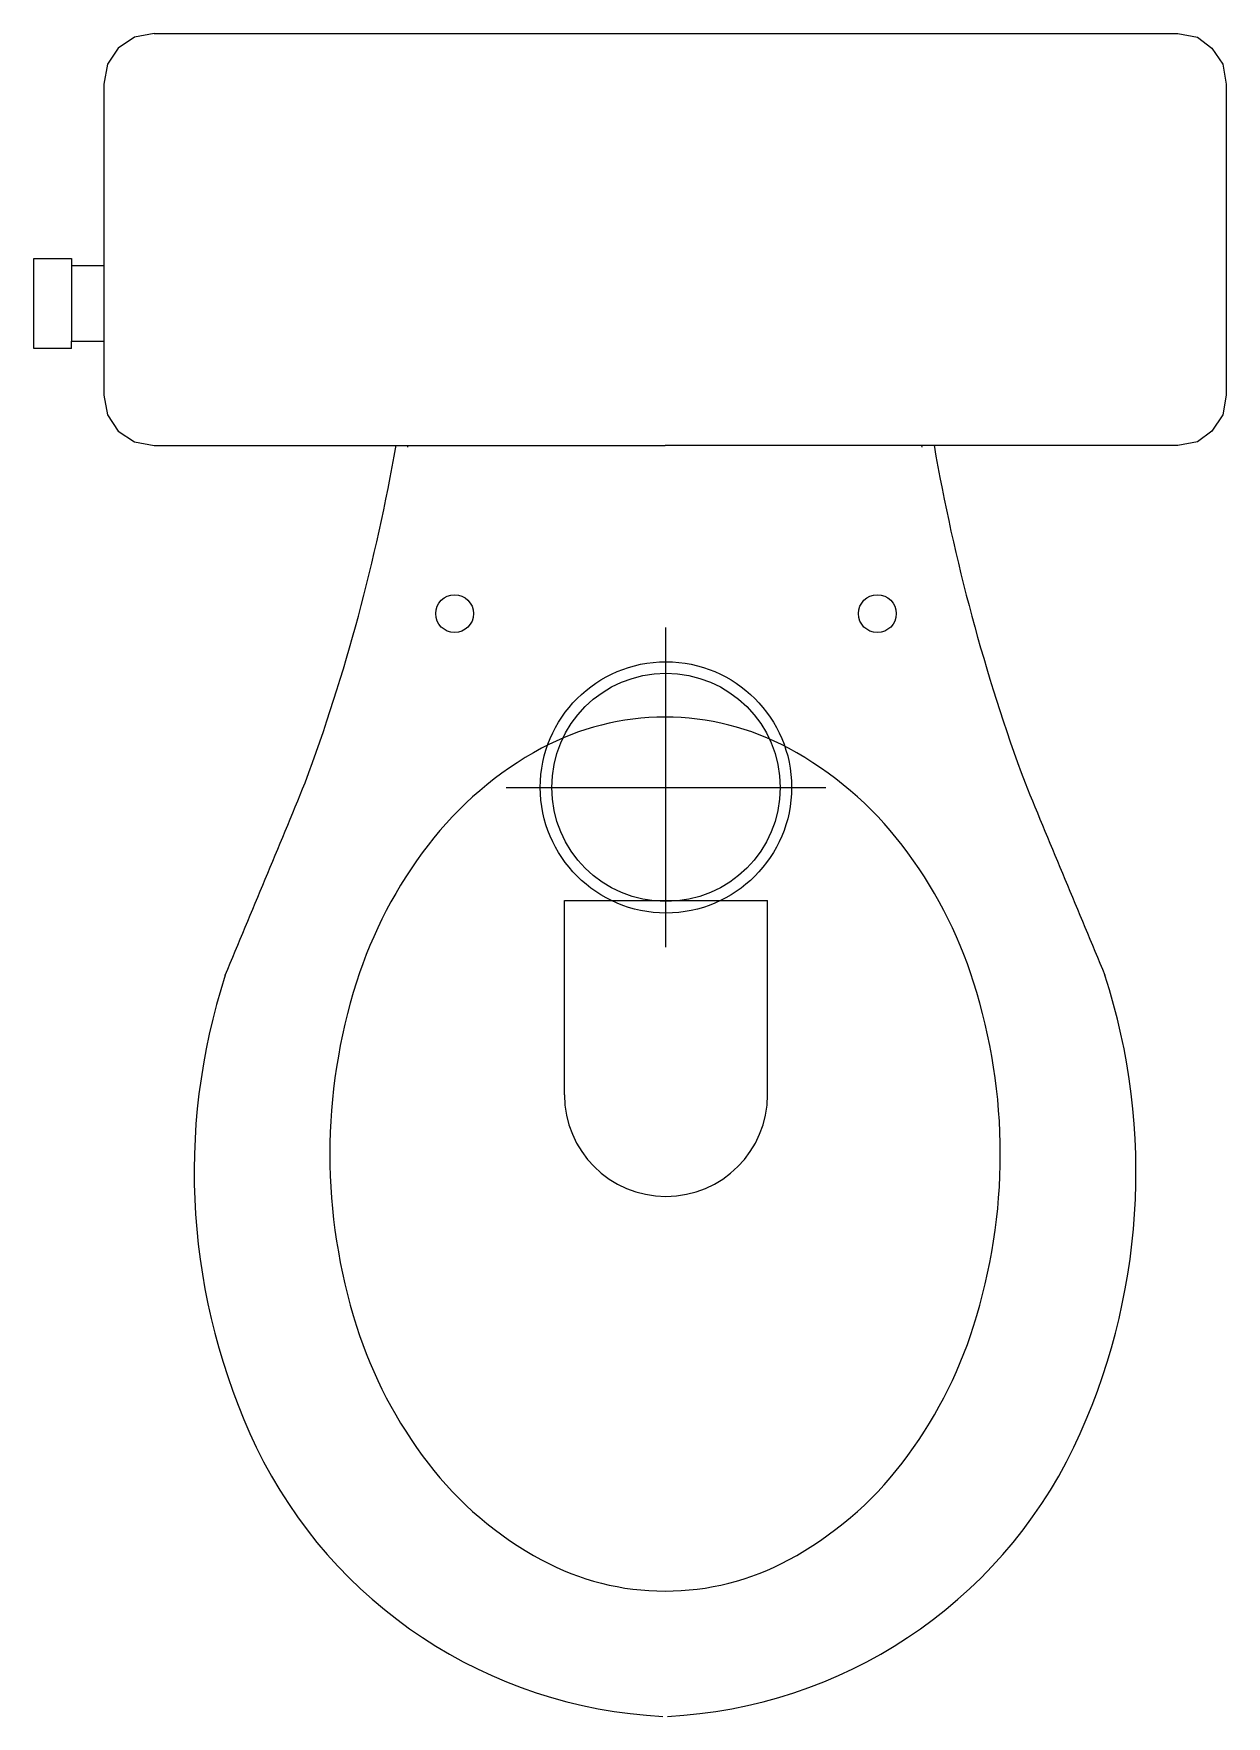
# Model space of a CAD drawing. Extents: x -26.154 to -25.679, y 27.09 to 27.76.
import ezdxf

# ---------------------------------------------------------------- set-up
doc = ezdxf.new("R2010")
doc.units = 0
doc.layers.get('0').update_dxf_attribs({"linetype": 'CONTINUOUS'})

msp = doc.modelspace()

# ---------------------------------------------------------------- linework, layer by layer
at = {"color": 0}
for p, q in [((-26.11369, 27.75853), (-26.12013, 27.75424)), ((-26.10581, 27.75996), (-26.11369, 27.75853)), ((-26.10581, 27.75996), (-25.6985, 27.75996)), ((-26.10581, 27.75996), (-26.10581, 27.75996)), ((-25.6985, 27.75996), (-25.69063, 27.75853)), ((-25.6985, 27.75996), (-25.6985, 27.75996)), ((-25.69063, 27.75853), (-25.6849, 27.75424)), ((-26.12442, 27.7478), (-26.12586, 27.73992)), ((-26.12013, 27.75424), (-26.12442, 27.7478)), ((-25.6849, 27.75424), (-25.68061, 27.7478)), ((-25.68061, 27.7478), (-25.67918, 27.73992)), ((-26.12586, 27.73992), (-26.12586, 27.61608)), ((-25.67918, 27.73992), (-25.67918, 27.61608)), ((-26.15377, 27.67049), (-26.13874, 27.67049)), ((-26.15377, 27.65259), (-26.15377, 27.67049)), ((-26.13874, 27.67049), (-26.13874, 27.66762)), ((-26.13874, 27.66762), (-26.12586, 27.66762)), ((-26.13874, 27.66762), (-26.13874, 27.63756)), ((-26.15377, 27.63469), (-26.15377, 27.65259)), ((-26.13874, 27.63469), (-26.15377, 27.63469)), ((-26.13874, 27.63756), (-26.12586, 27.63756)), ((-26.13874, 27.63469), (-26.13874, 27.63756)), ((-26.12586, 27.61608), (-26.12442, 27.60821)), ((-26.12586, 27.61608), (-26.12586, 27.61608)), ((-25.67918, 27.61608), (-25.68061, 27.60821)), ((-25.67918, 27.61608), (-25.67918, 27.61608)), ((-26.12442, 27.60821), (-26.12013, 27.60177)), ((-25.68061, 27.60821), (-25.6849, 27.60177)), ((-26.12013, 27.60177), (-26.11369, 27.59747)), ((-25.6849, 27.60177), (-25.69063, 27.59747)), ((-26.11369, 27.59747), (-26.10581, 27.59604)), ((-26.10581, 27.59604), (-25.90252, 27.59604)), ((-26.00488, 27.59532), (-26.00469, 27.59604)), ((-26.00488, 27.59532), (-26.00488, 27.59532)), ((-25.6985, 27.59604), (-25.90252, 27.59604)), ((-25.80015, 27.59532), (-25.80034, 27.59604)), ((-25.80015, 27.59532), (-25.80015, 27.59532)), ((-25.69063, 27.59747), (-25.6985, 27.59604)), ((-25.90216, 27.39633), (-25.90216, 27.5236)), ((-25.96579, 27.45996), (-25.83852, 27.45996)), ((-25.9426, 27.33762), (-25.9426, 27.41493)), ((-25.9426, 27.41493), (-25.86171, 27.41493)), ((-25.86171, 27.33762), (-25.86171, 27.41493))]:
    msp.add_line(p, q, dxfattribs=at)
for centre, radius in [((-25.98627, 27.52911), 0.00752), ((-25.81805, 27.52911), 0.00752), ((-25.90216, 27.45996), 0.05), ((-25.90216, 27.45996), 0.04545)]:
    msp.add_circle(centre, radius, dxfattribs=at)
for centre, radius, start, end in [((-26.76091, 27.72641), 0.76257, 339.69088, 350.16298), ((-25.04412, 27.72641), 0.76257, 189.83702, 200.30912), ((-25.90252, 27.38458), 0.10336, 90, 118.37615), ((-25.90252, 27.38458), 0.10336, 61.62385, 90), ((-25.88416, 27.35059), 0.142, 118.37615, 142.51776), ((-25.92088, 27.35059), 0.142, 37.48224, 61.62385), ((-52.71519, 38.49859), 28.86298, 337.353796, 337.518324), ((0.91016, 38.49859), 28.86298, 202.481676, 202.646204), ((-25.85528, 27.32845), 0.17839, 142.51776, 162.37842), ((-25.94975, 27.32845), 0.17839, 17.62158, 37.48224), ((-25.83502, 27.30682), 0.25488, 162.09039, 205.44583), ((-25.80979, 27.314), 0.22612, 162.37842, 180), ((-25.99524, 27.314), 0.22612, 360, 17.62158), ((-25.97001, 27.30682), 0.25488, 334.55417, 17.90961), ((-25.90216, 27.33762), 0.04044, 180, 0), ((-25.80979, 27.314), 0.22612, 180, 197.62158), ((-25.99524, 27.314), 0.22612, 342.37842, 0), ((-25.85528, 27.29955), 0.17839, 197.62158, 217.48224), ((-25.94975, 27.29955), 0.17839, 322.51776, 342.37842), ((-25.89422, 27.27982), 0.18983, 205.76246, 267.20811), ((-25.91082, 27.27982), 0.18983, 272.79189, 334.23754), ((-25.88416, 27.27741), 0.142, 217.48224, 241.62385), ((-25.92088, 27.27741), 0.142, 298.37615, 322.51776), ((-25.90252, 27.24342), 0.10336, 241.62385, 270), ((-25.90252, 27.24342), 0.10336, 270, 298.37615)]:
    msp.add_arc(centre, radius, start, end, dxfattribs=at)

doc.saveas('drawing.dxf')
